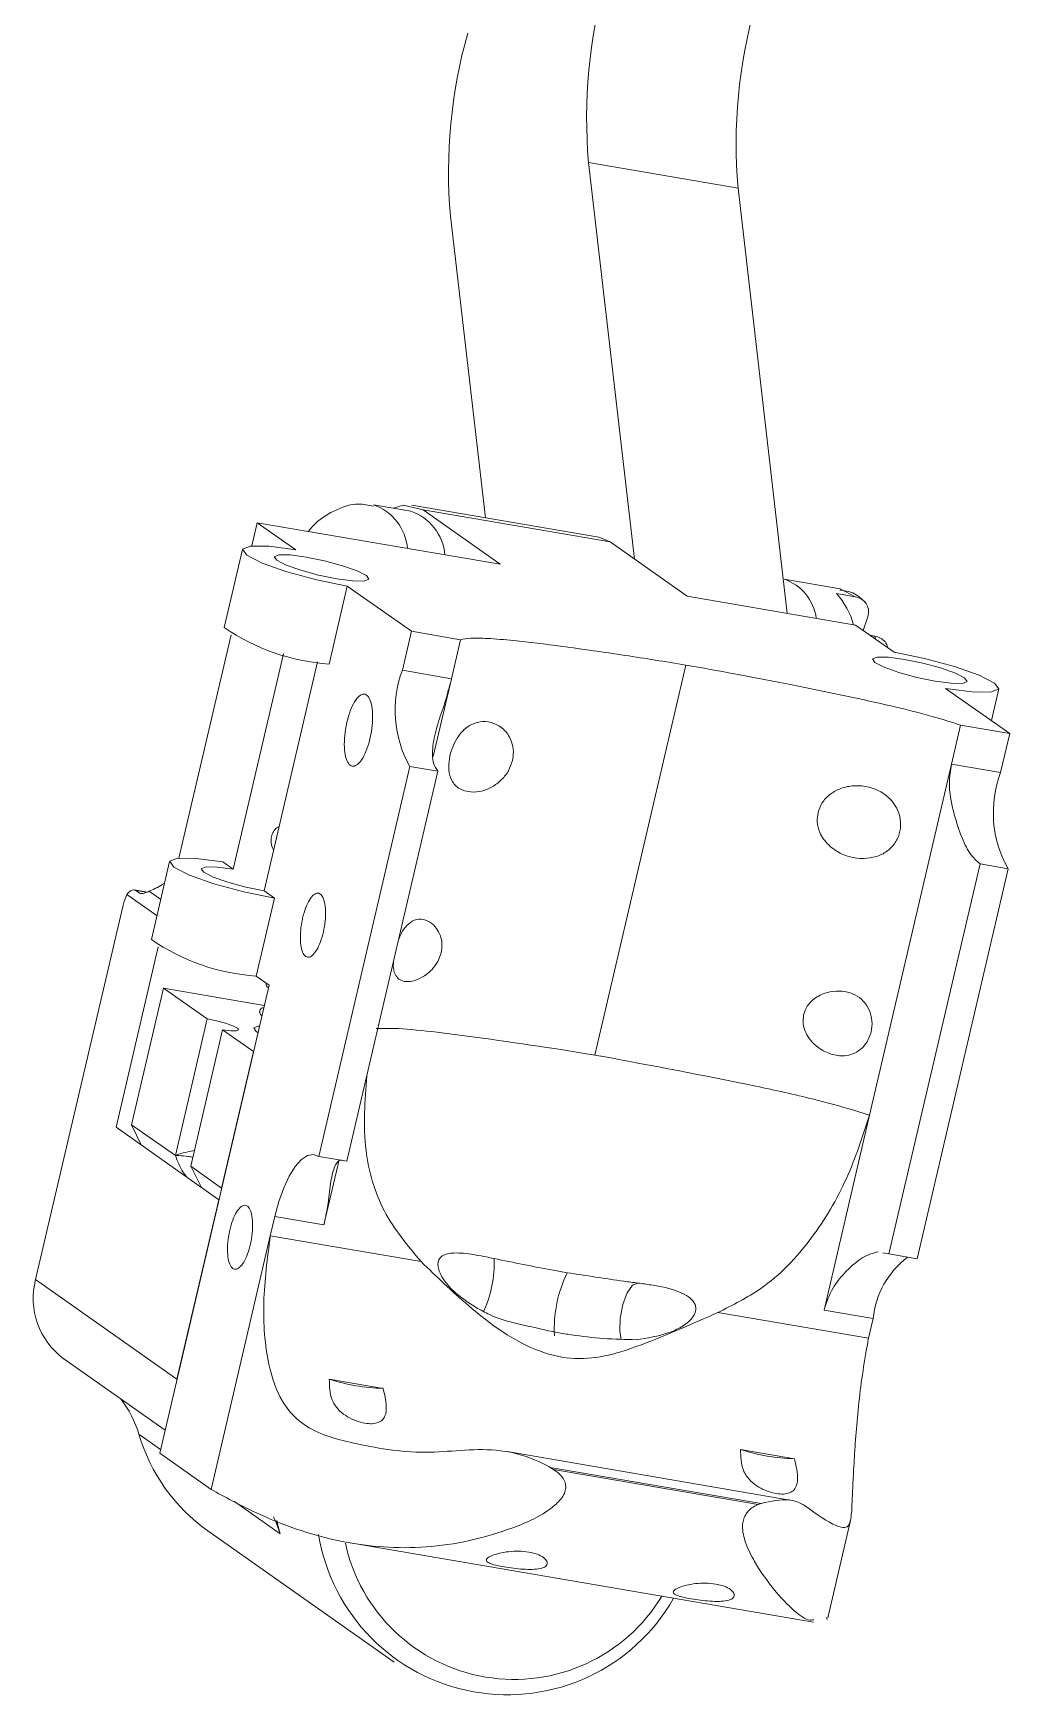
# Model space of a CAD drawing. Header units: millimetres. Extents: x 0 to 1189, y 0 to 841.
# Drawn here: x 457.36 to 462.18, y 418.23 to 426.43 of the extents above; entities that cross this region are included whole.
import ezdxf

# ---------------------------------------------------------------- set-up
doc = ezdxf.new("R2010")
doc.units = ezdxf.units.MM
doc.layers.get('0').update_dxf_attribs({"lineweight": 18})

msp = doc.modelspace()

# ---------------------------------------------------------------- linework, layer by layer
at = {"color": 7, "linetype": 'Continuous', "lineweight": 15}
for p, q in [((460.1021, 425.7907), (460.3285, 423.8346)), ((460.8393, 425.6645), (460.1021, 425.7907)), ((460.8393, 425.6645), (461.0821, 423.5668)), ((459.5939, 424.0382), (459.4217, 425.5262)), ((459.2263, 424.0707), (459.0419, 424.1023)), ((460.1529, 423.9426), (459.2313, 424.1003)), ((459.2872, 424.0766), (459.6673, 423.8088)), ((459.2872, 424.0766), (460.2087, 423.9189)), ((458.4693, 424.0138), (458.4425, 423.899)), ((458.4693, 424.0138), (458.6594, 423.8799)), ((459.6673, 423.8088), (458.4693, 424.0138)), ((460.1529, 423.9426), (460.2087, 423.9189)), ((458.3966, 423.8816), (458.3068, 423.4968)), ((460.2087, 423.9189), (460.5889, 423.6512)), ((458.823, 423.3167), (458.9128, 423.7014)), ((458.9128, 423.7014), (459.2296, 423.4783)), ((461.3424, 423.6883), (461.066, 423.7356)), ((461.4182, 423.5092), (460.5889, 423.6512)), ((461.3245, 423.6639), (461.4166, 423.6482)), ((461.4559, 423.4827), (461.4776, 423.5441)), ((458.3403, 423.4609), (458.0833, 422.3599)), ((459.2296, 423.4783), (459.1847, 423.2859)), ((459.2296, 423.4783), (459.4716, 423.4369)), ((461.6083, 423.3754), (461.4182, 423.5092)), ((461.4903, 423.4585), (461.5131, 423.4546)), ((459.4267, 423.2445), (459.4716, 423.4369)), ((458.5985, 423.3663), (458.3508, 422.3051)), ((458.5029, 422.198), (458.7664, 423.3271)), ((459.1847, 423.2859), (459.4267, 423.2445)), ((460.1331, 421.388), (460.5822, 423.3119)), ((462.1785, 422.9737), (461.8617, 423.1969)), ((462.0878, 423.0377), (462.1246, 423.1952)), ((461.8916, 422.8228), (461.9365, 423.0152)), ((461.9365, 423.0152), (462.1785, 422.9737)), ((462.1785, 422.9737), (462.1336, 422.7814)), ((458.7725, 420.888), (459.2216, 422.8119)), ((459.2216, 422.8119), (459.3598, 422.7883)), ((461.4874, 421.0911), (461.8916, 422.8228)), ((461.8916, 422.8228), (462.1336, 422.7814)), ((458.9107, 420.8643), (459.3598, 422.7883)), ((458.0373, 422.3425), (457.9475, 421.9577)), ((458.3508, 422.3051), (458.3001, 422.3408)), ((461.5832, 420.4071), (462.0323, 422.331)), ((461.7214, 420.3834), (462.1705, 422.3073)), ((462.0323, 422.331), (462.1705, 422.3073)), ((458.0023, 422.2302), (458.0126, 422.2366)), ((457.926, 422.1919), (457.8635, 422.2026)), ((457.8701, 422.2001), (457.8888, 422.1869)), ((458.5536, 422.1623), (458.4637, 421.7775)), ((458.5536, 422.1623), (458.5029, 422.198)), ((457.3766, 420.2804), (457.8077, 422.1276)), ((457.7733, 421.0318), (457.981, 421.9218)), ((457.9882, 419.4242), (458.5271, 421.7329)), ((458.4637, 421.7775), (458.5271, 421.7329)), ((457.85, 421.0445), (458.0072, 421.7179)), ((458.0072, 421.7179), (458.5038, 421.633)), ((458.0072, 421.7179), (458.2226, 421.5662)), ((458.0654, 420.8928), (458.2226, 421.5662)), ((458.2986, 421.5126), (458.1415, 420.8393)), ((458.2986, 421.5126), (458.4507, 421.4055)), ((458.2935, 420.7322), (458.4507, 421.4055)), ((459.9749, 421.4137), (460.1016, 421.3933)), ((460.1016, 421.3933), (460.1331, 421.388)), ((460.1331, 421.388), (460.1636, 421.3827)), ((460.1636, 421.3827), (460.1653, 421.3824)), ((461.2629, 420.1293), (461.4874, 421.0911)), ((461.4094, 421.1165), (461.4857, 421.0918)), ((461.4857, 421.0918), (461.4874, 421.0913)), ((457.7733, 421.0318), (458.2801, 420.6748)), ((457.8968, 420.9447), (457.85, 421.0445)), ((457.85, 421.0445), (458.0654, 420.8928)), ((458.1415, 420.8393), (458.2935, 420.7322)), ((458.1415, 420.8393), (458.1945, 420.7351)), ((458.7725, 420.888), (458.9107, 420.8643)), ((458.798, 420.5511), (458.8726, 420.8709)), ((458.0735, 419.7896), (458.2801, 420.6748)), ((458.556, 420.5925), (458.5335, 420.4963)), ((458.798, 420.5511), (458.556, 420.5925)), ((458.2416, 419.2457), (458.5335, 420.4963)), ((459.2764, 420.3692), (458.5335, 420.4963)), ((461.5537, 420.4133), (461.5832, 420.4071)), ((461.5832, 420.4071), (461.7214, 420.3834)), ((457.3766, 420.2804), (458.0735, 419.7896)), ((461.4825, 419.9917), (460.74, 420.1187)), ((461.5049, 420.0879), (461.2629, 420.1293)), ((461.5049, 420.0879), (461.4825, 419.9917)), ((457.5149, 419.8903), (458.0148, 419.5382)), ((458.8244, 419.7896), (459.0896, 419.7442)), ((461.1169, 419.3973), (460.8518, 419.4427)), ((457.9882, 419.4242), (458.2416, 419.2457)), ((461.094, 419.1935), (459.7007, 419.4319)), ((459.9124, 419.3546), (459.9302, 419.3438)), ((460.9526, 419.1766), (459.9124, 419.3546)), ((460.9382, 419.1714), (459.9302, 419.3438)), ((460.9382, 419.1714), (460.9526, 419.1766)), ((458.2261, 419.0412), (459.1447, 418.3942)), ((461.2814, 418.6125), (461.3935, 419.0924)), ((458.9466, 418.9782), (461.2108, 418.5908)), ((461.276, 418.6137), (461.2782, 418.6037))]:
    msp.add_line(p, q, dxfattribs=at)
at = {"color": 8, "linetype": 'Continuous', "lineweight": 15}
for p, q in [((461.4166, 423.6482), (461.3424, 423.6883)), ((461.5168, 423.4398), (461.5131, 423.4546)), ((459.3371, 422.8608), (459.4267, 423.2445)), ((457.975, 422.0754), (457.8269, 422.1797)), ((457.9235, 422.1909), (457.8701, 422.2001)), ((457.8888, 422.1869), (457.902, 422.1846)), ((457.9365, 422.1961), (457.9937, 422.1558)), ((457.9925, 419.4426), (457.8857, 419.5179)), ((458.5826, 419.027), (458.3573, 419.1857))]:
    msp.add_line(p, q, dxfattribs=at)
at = {"color": 7, "linetype": 'Continuous', "lineweight": 15}
for points in [[(459.1412, 424.0853), (459.1888, 424.1005), (459.2872, 424.0766)], [(458.6594, 423.8799), (458.528, 423.8973), (458.4358, 423.8984), (458.397, 423.8831), (458.4175, 423.8538), (458.494, 423.8148), (458.615, 423.7722), (458.7621, 423.7324), (458.9128, 423.7014)], [(459.0073, 423.7528), (458.9613, 423.7762), (458.8887, 423.8018), (458.8005, 423.8257), (458.7101, 423.8442), (458.6312, 423.8546), (458.5759, 423.8553), (458.5527, 423.8461), (458.5649, 423.8285), (458.6109, 423.8052), (458.6835, 423.7796), (458.7717, 423.7557), (458.8621, 423.7371), (458.941, 423.7267), (458.9962, 423.7261), (459.0195, 423.7352), (459.0073, 423.7528)], [(461.8617, 423.1969), (461.9932, 423.1795), (462.0853, 423.1784), (462.1241, 423.1937), (462.1036, 423.223), (462.0271, 423.262), (461.9061, 423.3046), (461.759, 423.3444), (461.6083, 423.3754)], [(461.5139, 423.324), (461.5598, 423.3006), (461.6324, 423.275), (461.7206, 423.2511), (461.8111, 423.2326), (461.8899, 423.2222), (461.9452, 423.2215), (461.9685, 423.2307), (461.9562, 423.2483), (461.9103, 423.2716), (461.8377, 423.2972), (461.7494, 423.3211), (461.659, 423.3397), (461.5801, 423.3501), (461.5249, 423.3507), (461.5016, 423.3416), (461.5139, 423.324)], [(458.3001, 422.3408), (458.1687, 422.3582), (458.0766, 422.3593), (458.0378, 422.344), (458.0582, 422.3146), (458.1348, 422.2757), (458.2558, 422.2331), (458.4028, 422.1932), (458.5536, 422.1623)], [(458.5029, 422.198), (458.4124, 422.2166), (458.3242, 422.2405), (458.2516, 422.266), (458.2057, 422.2894), (458.1934, 422.307), (458.2167, 422.3162), (458.272, 422.3155), (458.3508, 422.3051)], [(458.2986, 421.5126), (458.3381, 421.5074), (458.3657, 421.5071), (458.3773, 421.5117), (458.3712, 421.5205), (458.3482, 421.5322), (458.3119, 421.545), (458.2678, 421.5569), (458.2226, 421.5662)], [(458.4799, 421.5309), (458.4739, 421.5304), (458.4516, 421.5216), (458.4634, 421.5047), (458.4725, 421.499)], [(458.556, 420.5925), (458.5759, 420.6658), (458.6, 420.7329), (458.6272, 420.7912), (458.6566, 420.8384), (458.687, 420.8727), (458.7172, 420.8929), (458.7461, 420.898), (458.7725, 420.888)], [(460.2635, 419.9844), (460.2569, 420.0261), (460.2589, 420.0907), (460.2719, 420.158), (460.2934, 420.2157), (460.3196, 420.2532), (460.3455, 420.2636)], [(458.5496, 419.1107), (458.5624, 419.0828), (458.5826, 419.027)], [(458.5653, 419.0926), (458.5723, 419.0635), (458.5826, 419.027)]]:
    msp.add_lwpolyline(points, dxfattribs=at)
for centre, radius, start, end in [((462.5967, 426.0102), 2.5042, 164.18777, 185.02795), ((463.3339, 425.884), 2.5042, 164.18745, 185.02789), ((461.9163, 425.7457), 2.5042, 164.18768, 185.02804), ((459.144, 423.8337), 0.2509, 5.01512, 70.86135), ((460.9897, 423.511), 0.2372, 7.57805, 71.24813), ((461.0345, 423.4037), 0.3896, 15.95846, 41.91211), ((458.8941, 424.3501), 1.0359, 235.45834, 266.06279), ((459.7078, 423.0882), 0.5593, 159.29537, 209.60655), ((462.6568, 422.5836), 0.5593, 159.29619, 209.60573), ((458.0047, 422.0848), 0.2015, 151.90037, 167.73617), ((458.5348, 422.8109), 1.0358, 235.45719, 266.06394), ((459.0686, 420.3591), 0.5683, 335.29359, 2.53792), ((461.9373, 420.0451), 0.4345, 127.16092, 174.34671), ((457.7357, 420.1882), 0.3708, 165.59532, 233.44069), ((459.1096, 420.659), 0.9149, 251.83885, 268.74347), ((457.3729, 419.3645), 0.5352, 16.65669, 37.77965), ((458.7427, 419.77), 0.8933, 196.39422, 234.66934), ((461.137, 420.312), 0.9149, 251.83838, 268.74393), ((459.7023, 419.1762), 0.9433, 189.33311, 330.29552)]:
    msp.add_arc(centre, radius, start, end, dxfattribs=at)
at = {"color": 8, "linetype": 'Continuous', "lineweight": 15}
for centre, radius, start, end in [((458.9595, 423.8651), 0.2511, 5.03468, 70.75233), ((460.5528, 420.0401), 0.6195, 153.70642, 183.35876), ((459.7357, 419.1598), 0.8512, 192.11036, 328.78186)]:
    msp.add_arc(centre, radius, start, end, dxfattribs=at)
at = {"color": 7, "linetype": 'Continuous', "lineweight": 15}
msp.add_ellipse((457.9952, 422.2687), major_axis=(0.1172, 0.0778), ratio=0.257982, start_param=4.027058, end_param=4.603017, dxfattribs=at)
for points, knots in [([(459.0417, 424.0951), (459.0173, 424.1003), (458.9496, 424.1149), (458.8422, 424.0736), (458.7637, 424.024), (458.7291, 423.9803), (458.7215, 423.9707)], [0, 0, 0, 0, 0.0715192, 0.1983874, 0.3270861, 0.3635294, 0.3635294, 0.3635294, 0.3635294]), ([(461.4681, 423.619), (461.4483, 423.6379), (461.4122, 423.6723), (461.3629, 423.6787), (461.3408, 423.6815)], [0, 0, 0, 0, 0.0801331, 0.1456012, 0.1456012, 0.1456012, 0.1456012]), ([(461.4776, 423.5441), (461.48, 423.5538), (461.485, 423.5738), (461.4788, 423.6031), (461.4642, 423.6249), (461.4434, 423.6405), (461.4273, 423.6462), (461.4169, 423.6481), (461.4166, 423.6482)], [0, 0, 0, 0, 0.0288372, 0.0597711, 0.0901045, 0.1090173, 0.1377726, 0.1385754, 0.1385754, 0.1385754, 0.1385754]), ([(461.5131, 423.4546), (461.5174, 423.4537), (461.5277, 423.4515), (461.5463, 423.4431), (461.5646, 423.4264), (461.5759, 423.409), (461.5766, 423.3986), (461.5766, 423.3977)], [0, 0, 0, 0, 0.01251209, 0.02963422, 0.05893414, 0.08821207, 0.09088805, 0.09088805, 0.09088805, 0.09088805]), ([(460.5822, 423.3119), (460.4813, 423.3282), (460.2722, 423.3619), (459.9883, 423.4022), (459.7593, 423.4309), (459.609, 423.4437), (459.517, 423.4461), (459.486, 423.4398), (459.4716, 423.4369)], [0, 0, 0, 0, 0.262467, 0.54379, 0.773192, 0.911141, 1.02302, 1.120256, 1.120256, 1.120256, 1.120256]), ([(461.9365, 423.0152), (461.8909, 423.0298), (461.7894, 423.0624), (461.5852, 423.113), (461.3509, 423.1644), (461.0888, 423.2173), (460.8317, 423.2672), (460.6619, 423.2976), (460.5822, 423.3119)], [0, 0, 0, 0, 0.155707, 0.346763, 0.603011, 0.85797, 1.138777, 1.387347, 1.387347, 1.387347, 1.387347]), ([(459.4267, 423.2445), (459.4164, 423.205), (459.3958, 423.1262), (459.3539, 423.0131), (459.331, 422.9075), (459.333, 422.8247), (459.3514, 422.7997), (459.3598, 422.7883)], [0, 0, 0, 0, 0.0904574, 0.1804485, 0.2828857, 0.3875132, 0.4750454, 0.4750454, 0.4750454, 0.4750454]), ([(458.9111, 423.0306), (458.9163, 423.0496), (458.9267, 423.0876), (458.9486, 423.1325), (458.9723, 423.1618), (458.9956, 423.1715), (459.0158, 423.1609), (459.0306, 423.1311), (459.0384, 423.0854), (459.0383, 423.029), (459.0303, 422.9682), (459.0152, 422.91), (458.9949, 422.8608), (458.9715, 422.8262), (458.9478, 422.8101), (458.9263, 422.8144), (458.9096, 422.8385), (458.8995, 422.8797), (458.8971, 422.9334), (458.9018, 422.9862), (458.9085, 423.0182), (458.9111, 423.0306)], [0, 0, 0, 0, 0.0434466, 0.0868974, 0.1303459, 0.1737914, 0.2172385, 0.260682, 0.3041335, 0.3475788, 0.3910239, 0.4344661, 0.4779173, 0.521362, 0.5648109, 0.6082583, 0.6517065, 0.6951516, 0.7386004, 0.782045, 0.8092381, 0.8092381, 0.8092381, 0.8092381]), ([(459.7269, 422.8406), (459.7213, 422.8235), (459.7102, 422.7892), (459.6759, 422.7456), (459.6319, 422.7109), (459.5779, 422.688), (459.5185, 422.6821), (459.4638, 422.6982), (459.4264, 422.7368), (459.4115, 422.7903), (459.4142, 422.8479), (459.4292, 422.9037), (459.454, 422.9539), (459.4879, 422.9951), (459.5308, 423.0238), (459.582, 423.0362), (459.6383, 423.0274), (459.6905, 422.9939), (459.7234, 422.9418), (459.7343, 422.8873), (459.7292, 422.855), (459.7269, 422.8406)], [0, 0, 0, 0, 0.046212, 0.092312, 0.141096, 0.196945, 0.260929, 0.330205, 0.397062, 0.455544, 0.506947, 0.555009, 0.60235, 0.650844, 0.702563, 0.759882, 0.824305, 0.893621, 0.960184, 1.00777, 1.04584, 1.04584, 1.04584, 1.04584]), ([(462.0323, 422.331), (462.0154, 422.3457), (461.9815, 422.3753), (461.9366, 422.4701), (461.8984, 422.5902), (461.8742, 422.7144), (461.8866, 422.7917), (461.8916, 422.8228)], [0, 0, 0, 0, 0.1111641, 0.2222642, 0.3349928, 0.4520557, 0.5304539, 0.5304539, 0.5304539, 0.5304539]), ([(461.2333, 422.5828), (461.2391, 422.5998), (461.2509, 422.6336), (461.2895, 422.6742), (461.3404, 422.704), (461.405, 422.7194), (461.4793, 422.7149), (461.5528, 422.6855), (461.6098, 422.6331), (461.6393, 422.5693), (461.6431, 422.507), (461.6269, 422.4522), (461.5944, 422.4074), (461.548, 422.375), (461.4896, 422.3572), (461.4215, 422.3567), (461.3491, 422.3769), (461.2832, 422.42), (461.2416, 422.4782), (461.2265, 422.5357), (461.2312, 422.5683), (461.2333, 422.5828)], [0, 0, 0, 0, 0.053525, 0.106924, 0.163433, 0.228124, 0.302239, 0.382481, 0.459915, 0.527667, 0.587205, 0.642872, 0.697703, 0.753876, 0.813786, 0.880178, 0.954798, 1.035094, 1.112191, 1.167308, 1.211403, 1.211403, 1.211403, 1.211403]), ([(458.5501, 422.4002), (458.5492, 422.4014), (458.5419, 422.4113), (458.5362, 422.4342), (458.537, 422.4644), (458.5478, 422.4901), (458.5622, 422.5078), (458.5734, 422.5138), (458.577, 422.5158)], [0, 0, 0, 0, 0.0043423, 0.0371821, 0.0658766, 0.0929117, 0.1198516, 0.1331193, 0.1331193, 0.1331193, 0.1331193]), ([(457.8701, 422.2001), (457.866, 422.2015), (457.8578, 422.2045), (457.84, 422.1972), (457.8311, 422.1854), (457.8269, 422.1797)], [0, 0, 0, 0, 0.01801661, 0.03598681, 0.05236507, 0.05236507, 0.05236507, 0.05236507]), ([(457.9365, 422.1961), (457.9293, 422.1931), (457.9148, 422.1871), (457.899, 422.1827), (457.8923, 422.1855), (457.8888, 422.1869)], [0, 0, 0, 0, 0.01663692, 0.03322883, 0.05012731, 0.05012731, 0.05012731, 0.05012731]), ([(458.6929, 422.0641), (458.6951, 422.0726), (458.7015, 422.098), (458.7161, 422.136), (458.7365, 422.1696), (458.7577, 422.1873), (458.7773, 422.1871), (458.7932, 422.169), (458.8034, 422.135), (458.8069, 422.089), (458.8033, 422.0362), (458.7929, 421.9826), (458.777, 421.9341), (458.7573, 421.8962), (458.7361, 421.8732), (458.7157, 421.8678), (458.6985, 421.8805), (458.6863, 421.9098), (458.6806, 421.9525), (458.6821, 422.0037), (458.688, 422.0423), (458.6924, 422.0619), (458.6929, 422.0641)], [0, 0, 0, 0, 0.0191051, 0.0577255, 0.0963427, 0.1349646, 0.173582, 0.2122038, 0.2508209, 0.2894442, 0.3280562, 0.3666738, 0.405298, 0.4439143, 0.4825365, 0.5211562, 0.5597749, 0.5983932, 0.63701, 0.6756302, 0.7142513, 0.7193402, 0.7193402, 0.7193402, 0.7193402]), ([(459.3757, 421.8931), (459.3779, 421.9078), (459.3822, 421.9373), (459.3727, 421.9791), (459.3525, 422.0169), (459.3197, 422.0474), (459.2775, 422.0621), (459.2343, 422.0528), (459.1995, 422.0219), (459.1772, 421.9878), (459.1686, 421.9645), (459.1658, 421.9571)], [0, 0, 0, 0, 0.0367253, 0.0733206, 0.1138221, 0.1623525, 0.217507, 0.2711641, 0.3168672, 0.3579105, 0.3770068, 0.3770068, 0.3770068, 0.3770068]), ([(459.1415, 421.8531), (459.1407, 421.8446), (459.1383, 421.8192), (459.1462, 421.7864), (459.1656, 421.7602), (459.1956, 421.7485), (459.2351, 421.7508), (459.2828, 421.7694), (459.3275, 421.8039), (459.3611, 421.8479), (459.3709, 421.8784), (459.3757, 421.8931)], [0, 0, 0, 0, 0.0224427, 0.0665671, 0.1079172, 0.1488081, 0.1932805, 0.2441906, 0.2997451, 0.3396815, 0.3767081, 0.3767081, 0.3767081, 0.3767081]), ([(458.5134, 421.7425), (458.5132, 421.741), (458.5125, 421.7363), (458.5147, 421.7289), (458.5194, 421.7227), (458.5229, 421.7212), (458.5242, 421.7207)], [0, 0, 0, 0, 0.00433453, 0.01339279, 0.0214012, 0.02647551, 0.02647551, 0.02647551, 0.02647551]), ([(461.1626, 421.5873), (461.1607, 421.5724), (461.157, 421.5424), (461.1715, 421.4971), (461.1998, 421.4536), (461.2454, 421.4142), (461.3055, 421.3868), (461.3696, 421.3814), (461.4234, 421.3989), (461.4627, 421.4317), (461.4891, 421.4756), (461.5018, 421.5286), (461.4977, 421.5849), (461.4756, 421.6356), (461.4389, 421.6736), (461.3917, 421.6974), (461.3357, 421.7067), (461.273, 421.6986), (461.2178, 421.6716), (461.1782, 421.6318), (461.1676, 421.6018), (461.1626, 421.5873)], [0, 0, 0, 0, 0.045004, 0.089861, 0.139501, 0.198977, 0.266574, 0.332339, 0.388352, 0.438654, 0.489624, 0.543765, 0.599744, 0.654032, 0.704902, 0.7552, 0.809912, 0.872543, 0.940883, 0.990015, 1.035564, 1.035564, 1.035564, 1.035564]), ([(458.5011, 421.6216), (458.5007, 421.6216), (458.4973, 421.6218), (458.4919, 421.6197), (458.4865, 421.6155), (458.4832, 421.6111), (458.4813, 421.6061), (458.4806, 421.5993), (458.4827, 421.5918), (458.4874, 421.5856), (458.4909, 421.5841), (458.4922, 421.5836)], [0, 0, 0, 0, 0.00146408, 0.01110188, 0.01616765, 0.02129869, 0.02639975, 0.03137599, 0.04062712, 0.04880053, 0.05398133, 0.05398133, 0.05398133, 0.05398133]), ([(459.056, 421.5191), (459.0902, 421.5197), (459.1699, 421.5212), (459.4773, 421.4886), (459.763, 421.4456), (459.9749, 421.4137)], [0, 0, 0, 0, 0.1506367, 0.3508862, 0.925923, 0.925923, 0.925923, 0.925923]), ([(460.1653, 421.3824), (460.4163, 421.3356), (460.7589, 421.2717), (461.1872, 421.1785), (461.3436, 421.1348), (461.4094, 421.1165)], [0, 0, 0, 0, 0.781136, 1.066095, 1.27267, 1.27267, 1.27267, 1.27267]), ([(459.2764, 420.3692), (459.2103, 420.4483), (459.0786, 420.6061), (458.9831, 420.9313), (459.0001, 421.1625), (459.0091, 421.2859)], [0, 0, 0, 0, 0.3159169, 0.6303228, 0.9906014, 0.9906014, 0.9906014, 0.9906014]), ([(461.4874, 421.0909), (461.453, 420.9858), (461.3832, 420.772), (461.2083, 420.4751), (460.9884, 420.2417), (460.8128, 420.1548), (460.74, 420.1187)], [0, 0, 0, 0, 0.331945, 0.675015, 1.022516, 1.268526, 1.268526, 1.268526, 1.268526]), ([(458.1216, 420.7864), (458.1151, 420.7947), (458.0905, 420.8262), (458.0761, 420.8646), (458.0654, 420.8928)], [0, 0, 0, 0, 0.0318305, 0.1209045, 0.1209045, 0.1209045, 0.1209045]), ([(458.8941, 420.8672), (458.8885, 420.8693), (458.8717, 420.8754), (458.8471, 420.8366), (458.8282, 420.7578), (458.8204, 420.6559), (458.8044, 420.5811), (458.798, 420.5511)], [0, 0, 0, 0, 0.0410089, 0.1232783, 0.2067537, 0.2934379, 0.351493, 0.351493, 0.351493, 0.351493]), ([(458.3337, 420.525), (458.3383, 420.5419), (458.3475, 420.5758), (458.367, 420.6157), (458.388, 420.6416), (458.4088, 420.6503), (458.4267, 420.6409), (458.4399, 420.6144), (458.4468, 420.5738), (458.4467, 420.5236), (458.4396, 420.4696), (458.4262, 420.4178), (458.4081, 420.3741), (458.3874, 420.3434), (458.3663, 420.3291), (458.3472, 420.3329), (458.3323, 420.3543), (458.3233, 420.3909), (458.3213, 420.4386), (458.3254, 420.4856), (458.3314, 420.5141), (458.3337, 420.525)], [0, 0, 0, 0, 0.0386209, 0.0772379, 0.1158628, 0.1544792, 0.1931011, 0.2317194, 0.2703366, 0.3089548, 0.3475783, 0.3862006, 0.4248183, 0.4634365, 0.5020585, 0.5406762, 0.5792972, 0.6179163, 0.6565337, 0.6951585, 0.7193261, 0.7193261, 0.7193261, 0.7193261]), ([(458.5335, 420.4963), (458.5191, 420.386), (458.4902, 420.1653), (458.5122, 419.8823), (458.5839, 419.6697), (458.7264, 419.5269), (458.971, 419.4639), (459.2988, 419.409), (459.6123, 419.4621), (459.8179, 419.4053), (459.8949, 419.364), (459.9124, 419.3546)], [0, 0, 0, 0, 0.286878, 0.573879, 0.780626, 0.988395, 1.304545, 1.683031, 2.009246, 2.185878, 2.237546, 2.237546, 2.237546, 2.237546]), ([(461.2629, 420.1293), (461.2754, 420.1668), (461.3003, 420.2416), (461.3765, 420.3287), (461.457, 420.3979), (461.5056, 420.4114), (461.5302, 420.4182)], [0, 0, 0, 0, 0.0955038, 0.190535, 0.2995781, 0.4114269, 0.4114269, 0.4114269, 0.4114269]), ([(460.74, 420.1187), (460.6147, 420.0628), (460.384, 419.9599), (460.0929, 419.8689), (459.7847, 419.9368), (459.528, 420.1273), (459.3524, 420.296), (459.2764, 420.3692)], [0, 0, 0, 0, 0.413008, 0.76056, 0.936278, 1.346923, 1.661044, 1.661044, 1.661044, 1.661044]), ([(459.6364, 420.3843), (459.6027, 420.3914), (459.5357, 420.4055), (459.4582, 420.4142), (459.4066, 420.4088), (459.3815, 420.3993), (459.3657, 420.3832), (459.3593, 420.3648), (459.36, 420.3415), (459.3699, 420.3099), (459.3999, 420.2605), (459.4622, 420.1972), (459.5213, 420.1602), (459.5554, 420.1388)], [0, 0, 0, 0, 0.1015926, 0.2024262, 0.2380055, 0.2738233, 0.2956931, 0.3177272, 0.3373125, 0.3646663, 0.4087866, 0.4940842, 0.6104568, 0.6104568, 0.6104568, 0.6104568]), ([(459.9974, 420.3145), (459.9741, 420.3188), (459.9025, 420.3318), (459.7815, 420.3546), (459.6848, 420.3744), (459.6364, 420.3843)], [0, 0, 0, 0, 0.071051, 0.2193636, 0.3676792, 0.3676792, 0.3676792, 0.3676792]), ([(460.3455, 420.2636), (460.3225, 420.2665), (460.2526, 420.2754), (460.1371, 420.2932), (460.0439, 420.3074), (459.9974, 420.3145)], [0, 0, 0, 0, 0.0692806, 0.2105775, 0.3518781, 0.3518781, 0.3518781, 0.3518781]), ([(460.3368, 419.984), (460.3916, 419.9924), (460.4694, 420.0044), (460.5619, 420.0455), (460.6061, 420.0789), (460.6271, 420.1126), (460.6324, 420.1358), (460.6283, 420.1578), (460.6163, 420.1781), (460.5908, 420.2008), (460.5213, 420.2345), (460.435, 420.2514), (460.3673, 420.2606), (460.3455, 420.2636)], [0, 0, 0, 0, 0.1666961, 0.2368421, 0.3075637, 0.3342227, 0.3610908, 0.3812891, 0.4014805, 0.4295697, 0.4772723, 0.6179727, 0.6844239, 0.6844239, 0.6844239, 0.6844239]), ([(459.5554, 420.1388), (459.5779, 420.1264), (459.65, 420.0868), (459.7823, 420.0562), (459.8914, 420.0316), (459.9462, 420.0193)], [0, 0, 0, 0, 0.0754836, 0.2423871, 0.4105035, 0.4105035, 0.4105035, 0.4105035]), ([(459.9462, 420.0193), (459.9702, 420.0155), (460.0462, 420.0034), (460.1762, 419.9877), (460.2832, 419.9852), (460.3368, 419.984)], [0, 0, 0, 0, 0.0737051, 0.2328956, 0.3926527, 0.3926527, 0.3926527, 0.3926527]), ([(460.9526, 419.1766), (461.0012, 419.1874), (461.113, 419.2123), (461.2439, 419.1048), (461.3548, 419.0474), (461.3947, 419.0626), (461.4014, 419.1711), (461.4088, 419.3554), (461.4258, 419.6151), (461.4552, 419.8456), (461.4786, 419.9711), (461.4825, 419.9917)], [0, 0, 0, 0, 0.119704, 0.275622, 0.547236, 0.768806, 0.895631, 1.022669, 1.192806, 1.366131, 1.400236, 1.400236, 1.400236, 1.400236]), ([(458.8244, 419.7896), (458.8248, 419.7548), (458.8254, 419.703), (458.8626, 419.6436), (458.901, 419.61), (458.9447, 419.5868), (458.9884, 419.5732), (459.0283, 419.5684), (459.0608, 419.5723), (459.0854, 419.585), (459.1033, 419.6115), (459.1087, 419.6628), (459.0966, 419.714), (459.0896, 419.7442)], [0, 0, 0, 0, 0.1050057, 0.1565255, 0.2000488, 0.2366055, 0.2732837, 0.3069438, 0.339926, 0.3745541, 0.4133921, 0.4744813, 0.5624034, 0.5624034, 0.5624034, 0.5624034]), ([(460.8518, 419.4427), (460.8522, 419.4079), (460.8528, 419.3561), (460.89, 419.2967), (460.9284, 419.2631), (460.9721, 419.2399), (461.0158, 419.2263), (461.0557, 419.2215), (461.0882, 419.2254), (461.1128, 419.2381), (461.1307, 419.2646), (461.1361, 419.3159), (461.124, 419.3671), (461.1169, 419.3973)], [0, 0, 0, 0, 0.1050011, 0.1565284, 0.200048, 0.2366055, 0.2732837, 0.3069426, 0.3399248, 0.3745503, 0.4133922, 0.4744812, 0.5623999, 0.5623999, 0.5623999, 0.5623999]), ([(459.9302, 419.3438), (459.9437, 419.3339), (459.9651, 419.3183), (459.9852, 419.2876), (459.9916, 419.2601), (459.9866, 419.2305), (459.9657, 419.1935), (459.8852, 419.1212), (459.6569, 419.0191), (459.2928, 418.9403), (458.8306, 418.9796), (458.4701, 419.1194), (458.3094, 419.2083), (458.2416, 419.2457)], [0, 0, 0, 0, 0.039366, 0.062145, 0.085145, 0.104645, 0.132665, 0.185549, 0.361407, 0.729846, 1.106456, 1.626547, 2.005371, 2.005371, 2.005371, 2.005371]), ([(461.2131, 418.6031), (461.2046, 418.6013), (461.1682, 418.5934), (461.0415, 418.7097), (460.9301, 418.8697), (460.8831, 418.96), (460.8643, 419.0223), (460.8596, 419.0602), (460.8642, 419.0942), (460.8742, 419.1193), (460.8912, 419.1422), (460.9133, 419.16), (460.9299, 419.1676), (460.9382, 419.1714)], [0, 0, 0, 0, 0.0951737, 0.4082339, 0.5319922, 0.609067, 0.6369805, 0.6650706, 0.6803086, 0.6956739, 0.7093159, 0.7293753, 0.7491759, 0.7491759, 0.7491759, 0.7491759]), ([(459.8073, 418.9368), (459.7912, 418.9388), (459.7589, 418.9427), (459.7076, 418.9395), (459.6615, 418.9313), (459.6253, 418.9198), (459.6025, 418.9075), (459.5954, 418.8956), (459.6056, 418.8846), (459.633, 418.8745), (459.6736, 418.8655), (459.7205, 418.8579), (459.7687, 418.8525), (459.8154, 418.8502), (459.857, 418.8527), (459.8874, 418.8616), (459.9013, 418.8769), (459.897, 418.8958), (459.8757, 418.9146), (459.844, 418.9291), (459.8182, 418.9345), (459.8073, 418.9368)], [0, 0, 0, 0, 0.0346817, 0.0693646, 0.1039693, 0.1384158, 0.1730844, 0.2087594, 0.2457897, 0.2830625, 0.31848, 0.3514633, 0.3836793, 0.4172213, 0.4530595, 0.4903971, 0.5273012, 0.5627611, 0.5973227, 0.6317958, 0.656885, 0.656885, 0.656885, 0.656885]), ([(460.7289, 418.7791), (460.7127, 418.7811), (460.6804, 418.785), (460.6291, 418.7818), (460.5831, 418.7736), (460.5468, 418.7622), (460.524, 418.7498), (460.5169, 418.7379), (460.5271, 418.7269), (460.5546, 418.7169), (460.5951, 418.7078), (460.642, 418.7003), (460.6902, 418.6948), (460.737, 418.6925), (460.7785, 418.695), (460.809, 418.7039), (460.8229, 418.7192), (460.8185, 418.7381), (460.7972, 418.757), (460.7655, 418.7714), (460.7397, 418.7768), (460.7289, 418.7791)], [0, 0, 0, 0, 0.0346818, 0.0693668, 0.1039715, 0.1384194, 0.1730844, 0.2087614, 0.245794, 0.2830634, 0.3184834, 0.3514656, 0.3836825, 0.4172228, 0.4530636, 0.4903979, 0.5273035, 0.5627664, 0.597328, 0.6318026, 0.65689, 0.65689, 0.65689, 0.65689])]:
    msp.add_open_spline(points, degree=3, knots=knots, dxfattribs=at)
at = {"color": 8, "linetype": 'Continuous', "lineweight": 15}
for points, knots in [([(458.0654, 420.8928), (458.066, 420.893), (458.0714, 420.895), (458.0913, 420.9017), (458.1233, 420.9109), (458.1486, 420.9149), (458.1595, 420.9167)], [0, 0, 0, 0, 0.0019561, 0.01734892, 0.06253553, 0.0972555, 0.0972555, 0.0972555, 0.0972555]), ([(458.1487, 420.8852), (458.1419, 420.8863), (458.1204, 420.8897), (458.0921, 420.8918), (458.0716, 420.8926), (458.0661, 420.8928), (458.0654, 420.8928)], [0, 0, 0, 0, 0.02076073, 0.0662395, 0.08170153, 0.08366385, 0.08366385, 0.08366385, 0.08366385])]:
    msp.add_open_spline(points, degree=3, knots=knots, dxfattribs=at)

doc.saveas('drawing.dxf')
